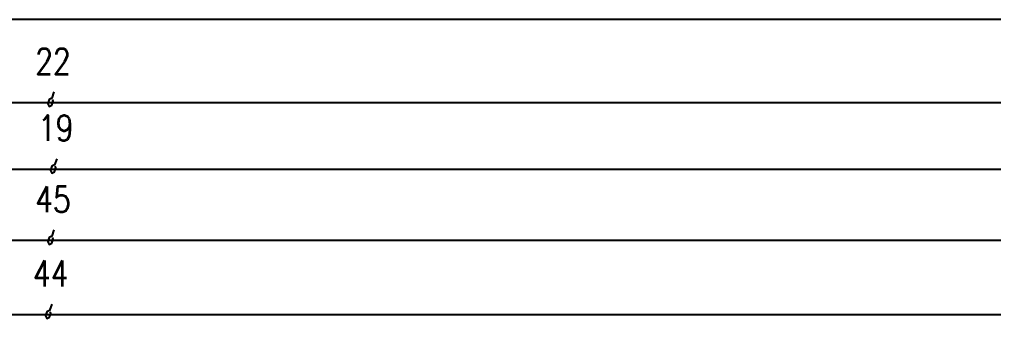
# Model space of a CAD drawing. Header units: millimetres. Extents: x 123.5 to 144.3, y 105.4 to 121.6.
# Drawn here: x 133.38 to 140.44, y 119.42 to 121.59 of the extents above; entities that cross this region are included whole.
import ezdxf
from ezdxf.enums import TextEntityAlignment as Align

# ---------------------------------------------------------------- set-up
doc = ezdxf.new("R2010")
doc.units = ezdxf.units.MM
doc.layers.add('BLK_12AWG', color=7, linetype='Continuous')
doc.layers.add('WIREFIXED', color=7, linetype='Continuous')
doc.styles.add('WD', font='romans.shx')

# ---------------------------------------------------------------- blocks, each defined once
blk = doc.blocks.new('WD_WNH')
at = {"linetype": 'Continuous', "style": 'WD', "width": 0.8}
blk.add_attdef('WIRENO', text='', height=0.125, dxfattribs=at).set_placement((0, 0.0625), align=Align.CENTER)
at = {"style": 'WD', "flags": 1}
for tag, p in [('W01USER', (0, 0.0781)), ('W02USER', (0, 0.0703)), ('W03USER', (0, 0.0625)), ('W04USER', (0, 0.0547)), ('W05USER', (0, 0.0469)), ('W06USER', (0, 0.0391)), ('W07USER', (0, 0.0312)), ('W08USER', (0, 0.0234)), ('W09USER', (0, 0.0156)), ('W10USER', (0, 0.0078))]:
    blk.add_attdef(tag, text='', height=0.005, dxfattribs=at).set_placement(p, align=Align.CENTER)

msp = doc.modelspace()

# ---------------------------------------------------------------- linework, layer by layer
at = {"color": 7, "linetype": 'Continuous'}
msp.add_line((144.2555, 121.5905), (123.5055, 121.5905), dxfattribs=at)
at = {"layer": 'BLK_12AWG'}
for p, q in [((124.4182, 120.99), (142.7932, 120.99)), ((124.4378, 120.5067), (142.8128, 120.5067)), ((124.4182, 119.99), (142.7932, 119.99)), ((124.4014, 119.453), (142.7764, 119.453))]:
    msp.add_line(p, q, dxfattribs=at)
at = {"layer": 'WIREFIXED'}
for points in [[(133.6307, 121.065), (133.6156, 121.0196), (133.5958, 121.0098), (133.586, 120.9801), (133.5958, 120.9603), (133.6156, 120.9702), (133.6255, 120.9999), (133.6205, 121.0097)], [(133.6503, 120.5817), (133.6352, 120.5363), (133.6154, 120.5264), (133.6055, 120.4968), (133.6154, 120.477), (133.6352, 120.4869), (133.6451, 120.5165), (133.6401, 120.5264)], [(133.6307, 120.065), (133.6156, 120.0196), (133.5958, 120.0098), (133.586, 119.9801), (133.5958, 119.9603), (133.6156, 119.9702), (133.6255, 119.9999), (133.6205, 120.0097)], [(133.6139, 119.528), (133.5988, 119.4826), (133.579, 119.4727), (133.5691, 119.4431), (133.579, 119.4233), (133.5988, 119.4332), (133.6087, 119.4628), (133.6037, 119.4727)]]:
    msp.add_lwpolyline(points, dxfattribs=at)

# ---------------------------------------------------------------- block references
ref = msp.add_blockref('WD_WNH', (133.6057, 120.99), dxfattribs=dict(at, xscale=1.5, yscale=1.5, zscale=1.5))
ref.add_attrib('WIRENOF', '22', dxfattribs={"linetype": 'Continuous', "height": 0.1875, "style": 'WD', "width": 0.8}).set_placement((133.6235, 121.1371), align=Align.BOTTOM_CENTER)
ref = msp.add_blockref('WD_WNH', (133.6253, 120.5067), dxfattribs=dict(at, xscale=1.5, yscale=1.5, zscale=1.5))
ref.add_attrib('WIRENOF', '19', dxfattribs={"linetype": 'Continuous', "height": 0.1875, "style": 'WD', "width": 0.8}).set_placement((133.6431, 120.6538), align=Align.BOTTOM_CENTER)
ref = msp.add_blockref('WD_WNH', (133.6057, 119.99), dxfattribs=dict(at, xscale=1.5, yscale=1.5, zscale=1.5))
ref.add_attrib('WIRENOF', '45', dxfattribs={"linetype": 'Continuous', "height": 0.1875, "style": 'WD', "width": 0.8}).set_placement((133.6235, 120.1371), align=Align.BOTTOM_CENTER)
ref = msp.add_blockref('WD_WNH', (133.5889, 119.453), dxfattribs=dict(at, xscale=1.5, yscale=1.5, zscale=1.5))
ref.add_attrib('WIRENOF', '44', dxfattribs={"linetype": 'Continuous', "height": 0.1875, "style": 'WD', "width": 0.8}).set_placement((133.6067, 119.6001), align=Align.BOTTOM_CENTER)

doc.saveas('drawing.dxf')
